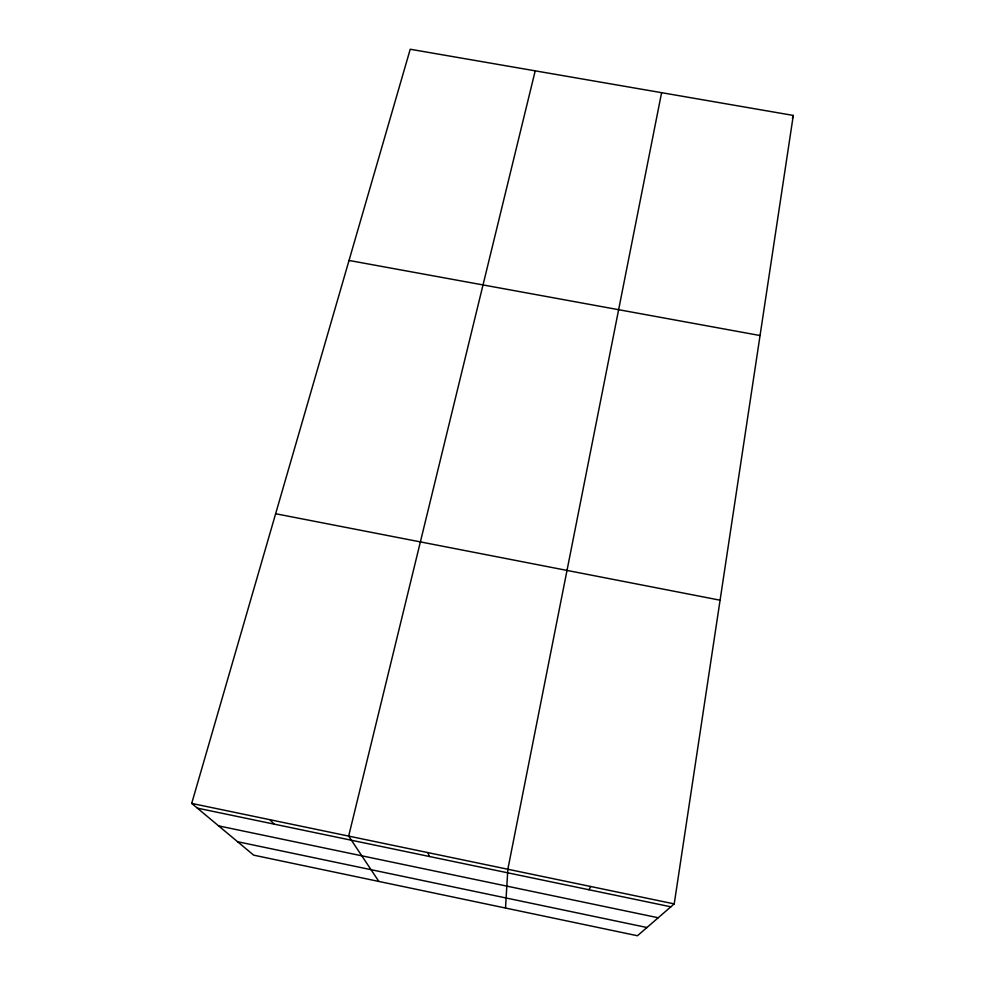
<?xml version="1.0" encoding="UTF-8"?>
<svg xmlns="http://www.w3.org/2000/svg" width="985" height="985" viewBox="0 0 985 985"><rect width="100%" height="100%" fill="white"/><g stroke="black" fill="none" stroke-linecap="round" stroke-linejoin="round"><path stroke-width="1.48" d="M505.502 908.035L507.841 869.25L661.6 92.676M674.22 903.898L793.294 115.43L410.228 49.25L191.706 803.415L253.662 855.152L637.455 935.75L674.22 903.898L191.706 803.415M535.212 70.846L348.665 836.093L378.868 881.452M792.408 118.249L793.294 115.43M588.944 889.738L590.729 886.512M349.035 260.459L760.051 335.528M275.64 513.739L720.084 600.197M197.357 808.131L670.847 906.816M218.621 825.886L658.214 917.761M237.582 841.719L646.973 927.513M269.915 819.692L274.125 824.125M427.97 852.616L429.251 856.457"/></g></svg>
